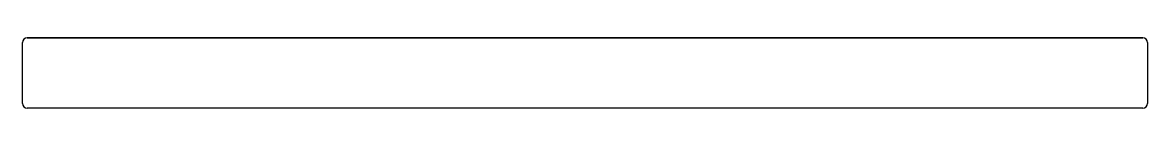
# Model space of a CAD drawing. Header units: inches. Extents: x -73 to 79, y 0 to 10.
import ezdxf

# ---------------------------------------------------------------- set-up
doc = ezdxf.new("R2010")
doc.units = ezdxf.units.IN
doc.header["$MEASUREMENT"] = 0

msp = doc.modelspace()

# ---------------------------------------------------------------- linework, layer by layer
at = {"color": 7}
for p, q in [((-73.15, 0.97), (-73.15, 9.22)), ((-72.51, 9.86), (78.62, 9.86)), ((78.62, 9.86), (-72.51, 9.86)), ((79.25, 9.22), (79.25, 0.97)), ((78.62, 0.33), (-72.51, 0.33))]:
    msp.add_line(p, q, dxfattribs=at)
for centre, start, end in [((-72.51, 9.22), 90, 180), ((78.62, 9.22), 0, 90), ((-72.51, 0.97), 180, 270), ((78.62, 0.97), 270, 0)]:
    msp.add_arc(centre, 0.635, start, end, dxfattribs=at)

doc.saveas('drawing.dxf')
